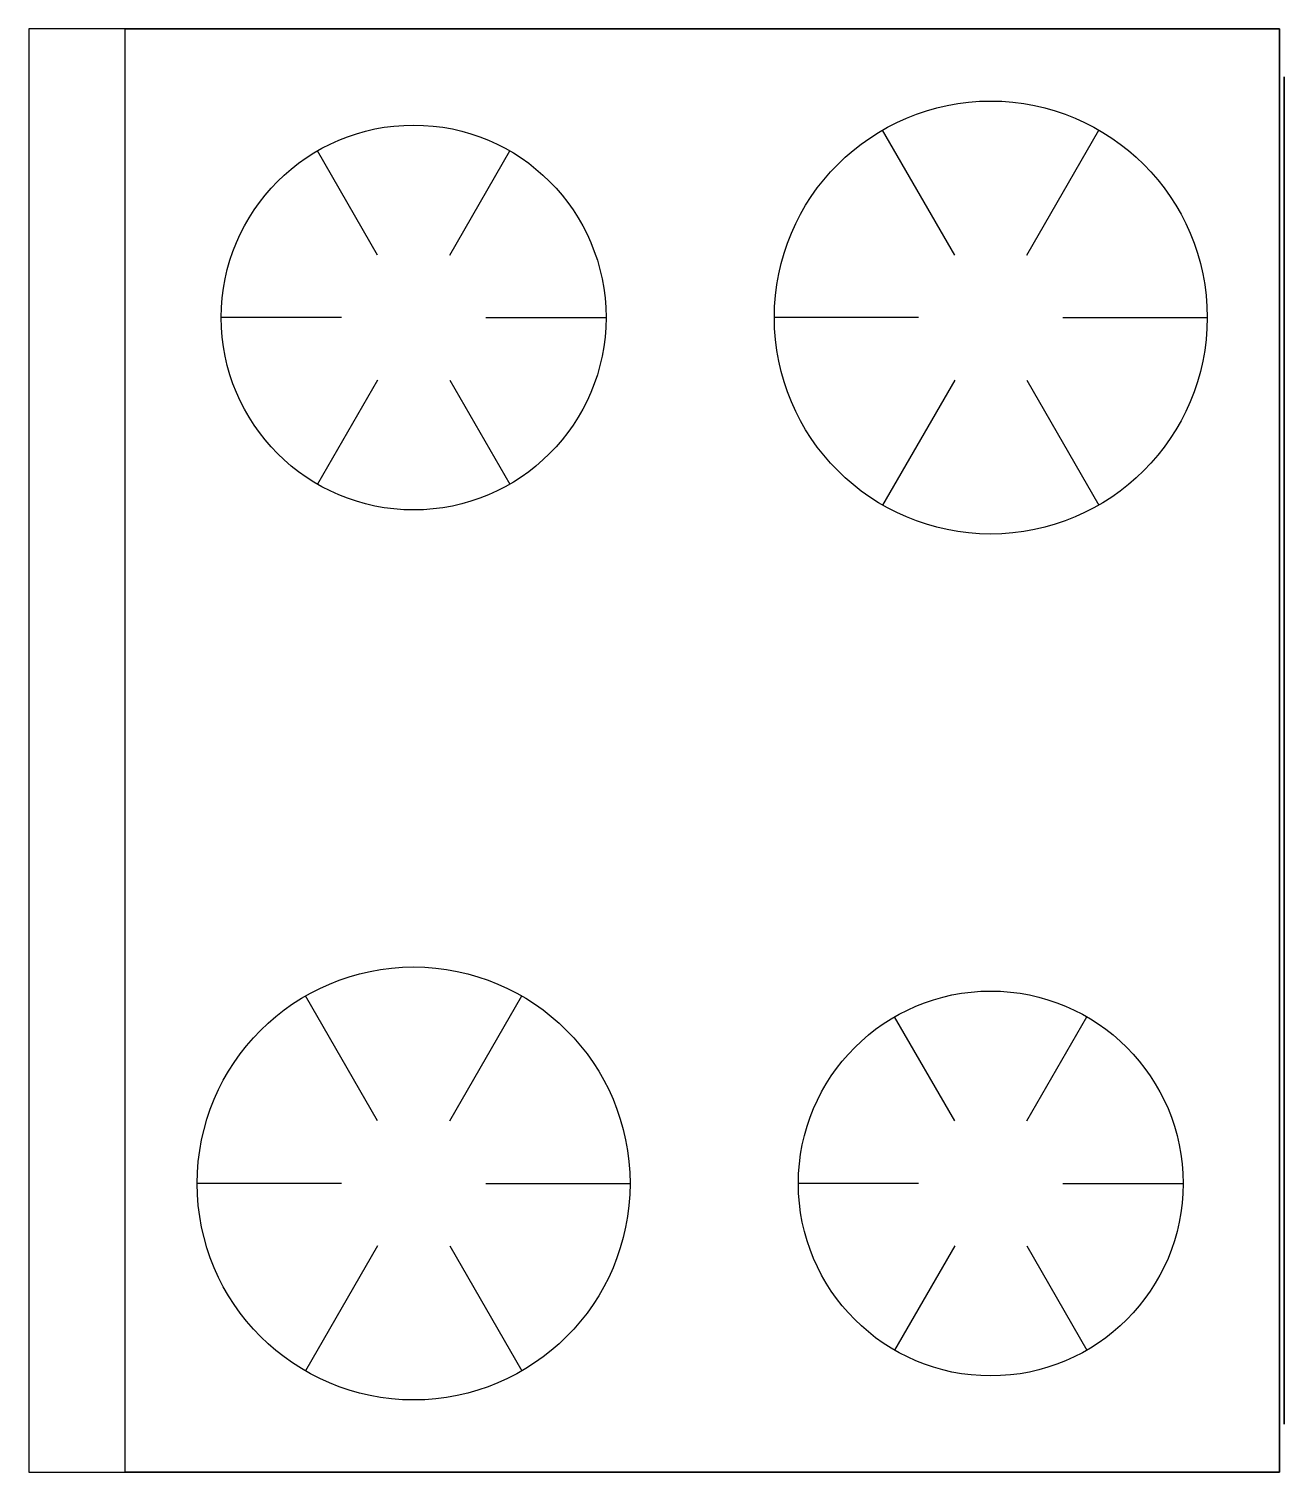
# Model space of a CAD drawing. Extents: x 0 to 0.663, y -0.381 to 0.381.
import ezdxf

# ---------------------------------------------------------------- set-up
doc = ezdxf.new("R2010")
doc.units = 0
doc.header["$MEASUREMENT"] = 0
doc.layers.get('0').update_dxf_attribs({"linetype": 'CONTINUOUS'})

msp = doc.modelspace()

# ---------------------------------------------------------------- linework, layer by layer
at = {"color": 8}
for p, q in [((0.48895, 0.2616, 0.91694), (0.45085, 0.32759, 0.91694)), ((0.52705, 0.2616, 0.91694), (0.56515, 0.32759, 0.91694)), ((0.18415, 0.2616, 0.91694), (0.1524, 0.31659, 0.91694)), ((0.22225, 0.2616, 0.91694), (0.254, 0.31659, 0.91694)), ((0.1651, 0.2286, 0.91694), (0.1016, 0.2286, 0.91694)), ((0.2413, 0.2286, 0.91694), (0.3048, 0.2286, 0.91694)), ((0.4699, 0.2286, 0.91694), (0.3937, 0.2286, 0.91694)), ((0.5461, 0.2286, 0.91694), (0.6223, 0.2286, 0.91694)), ((0.18415, 0.1956, 0.91694), (0.1524, 0.14061, 0.91694)), ((0.22225, 0.1956, 0.91694), (0.254, 0.14061, 0.91694)), ((0.48895, 0.1956, 0.91694), (0.45085, 0.12961, 0.91694)), ((0.52705, 0.1956, 0.91694), (0.56515, 0.12961, 0.91694)), ((0.18415, -0.1956, 0.91694), (0.14605, -0.12961, 0.91694)), ((0.22225, -0.1956, 0.91694), (0.26035, -0.12961, 0.91694)), ((0.48895, -0.1956, 0.91694), (0.4572, -0.14061, 0.91694)), ((0.52705, -0.1956, 0.91694), (0.5588, -0.14061, 0.91694)), ((0.1651, -0.2286, 0.91694), (0.0889, -0.2286, 0.91694)), ((0.2413, -0.2286, 0.91694), (0.3175, -0.2286, 0.91694)), ((0.4699, -0.2286, 0.91694), (0.4064, -0.2286, 0.91694)), ((0.5461, -0.2286, 0.91694), (0.6096, -0.2286, 0.91694)), ((0.18415, -0.2616, 0.91694), (0.14605, -0.32759, 0.91694)), ((0.22225, -0.2616, 0.91694), (0.26035, -0.32759, 0.91694)), ((0.48895, -0.2616, 0.91694), (0.4572, -0.31659, 0.91694)), ((0.52705, -0.2616, 0.91694), (0.5588, -0.31659, 0.91694))]:
    msp.add_line(p, q, dxfattribs=at)
for points, elevation in [([(0, -0.381), (0.6604, -0.381), (0.6604, 0.381), (0, 0.381)], 0.0254), ([(0, -0.381), (0.0508, -0.381), (0.0508, 0.381), (0, 0.381)], 0.9144)]:
    msp.add_lwpolyline(points, close=True, dxfattribs=dict(elevation=elevation))
at = {"extrusion": (1, 0, 0), "const_width": 0.0254, "elevation": 0.66294}
for points in [[(-0.3175, 0.8128), (0.3175, 0.8128)], [(-0.3175, 0.2921), (0.3175, 0.2921)]]:
    msp.add_lwpolyline(points, dxfattribs=at)
for centre, radius in [((0.508, 0.2286, 0.91694), 0.1143), ((0.2032, 0.2286, 0.91694), 0.1016), ((0.2032, -0.2286, 0.91694), 0.1143), ((0.508, -0.2286, 0.91694), 0.1016)]:
    msp.add_circle(centre, radius)
at = {"color": 8, "extrusion": (1, 0, 0)}
for centre in [(0.2921, 0.8763, 0.66294), (0.1651, 0.8763, 0.66294), (0, 0.8763, 0.66294), (-0.1651, 0.8763, 0.66294), (-0.2921, 0.8763, 0.66294)]:
    msp.add_circle(centre, 0.0254, dxfattribs=at)
for points in [[(0, -0.381, 1.1684), (0.0508, -0.381, 1.1684), (0.0508, 0.381, 1.1684), (0, 0.381, 1.1684)], [(0.6604, -0.381, 0.9144), (0.0508, -0.381, 0.9144), (0.0508, 0.381, 0.9144), (0.6604, 0.381, 0.9144)]]:
    msp.add_3dface(points)
at = {"color": 8}
for points in [[(0.66294, -0.3556, 0.8382), (0.66294, -0.3556, 0.381), (0.66294, 0.3556, 0.381), (0.66294, 0.3556, 0.8382)], [(0.66294, -0.3556, 0.3175), (0.66294, -0.3556, 0.0635), (0.66294, 0.3556, 0.0635), (0.66294, 0.3556, 0.3175)]]:
    msp.add_3dface(points, dxfattribs=at)

doc.saveas('drawing.dxf')
